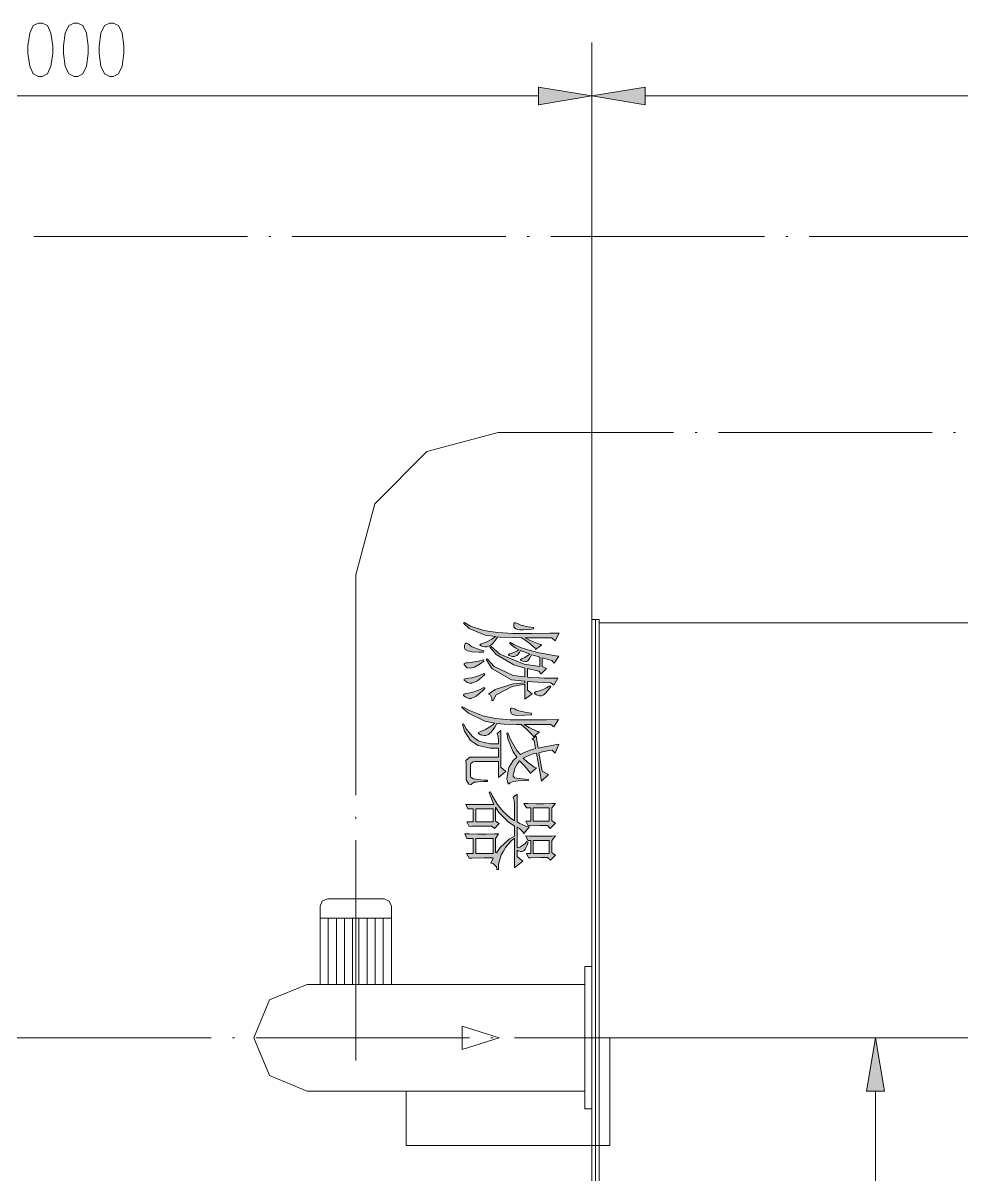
# Model space of a CAD drawing. Header units: millimetres. Extents: x 388 to 64525, y 87 to 607.
# Drawn here: x 64188.39 to 64214.78, y 461.85 to 494.21 of the extents above; entities that cross this region are included whole.
import ezdxf

# ---------------------------------------------------------------- set-up
doc = ezdxf.new("R2010")
doc.units = ezdxf.units.MM

msp = doc.modelspace()

# ---------------------------------------------------------------- hatches: boundary and pattern name
h = msp.add_hatch(color=0)
h.dxf.hatch_style = 2
h.paths.add_polyline_path([(64202.88, 492.411), (64204.382, 492.161), (64202.88, 491.91)])
h = msp.add_hatch(color=0)
h.dxf.hatch_style = 2
h.paths.add_polyline_path([(64205.883, 492.411), (64204.382, 492.161), (64205.883, 491.91)])
h = msp.add_hatch(color=0)
h.dxf.hatch_style = 2
h.paths.add_polyline_path([(64203.461, 477.069), (64203.346, 476.854), (64203.253, 476.94), (64202.508, 476.94), (64202.647, 476.865), (64202.88, 476.768), (64202.973, 476.743), (64202.801, 476.614), (64202.787, 476.646), (64202.597, 476.808), (64202.414, 476.94), (64202.149, 476.944), (64201.805, 476.958), (64201.73, 476.965), (64201.673, 476.872), (64201.58, 476.757), (64201.544, 476.732), (64201.512, 476.711), (64201.433, 476.686), (64201.393, 476.686), (64201.372, 476.686), (64201.318, 476.696), (64201.289, 476.707), (64201.261, 476.714), (64201.232, 476.729), (64201.232, 476.747), (64201.279, 476.775), (64201.325, 476.79), (64201.393, 476.811), (64201.569, 476.904), (64201.673, 476.976), (64201.383, 477.012), (64200.935, 477.198), (64200.777, 477.349), (64200.802, 477.366), (64200.974, 477.27), (64201.343, 477.144), (64201.533, 477.116), (64201.727, 477.087), (64202.171, 477.058), (64202.429, 477.058), (64202.683, 477.058), (64203.199, 477.066)])
h = msp.add_hatch(color=0)
h.dxf.hatch_style = 2
h.paths.add_polyline_path([(64202.744, 477.191), (64202.633, 477.177), (64202.457, 477.162), (64202.393, 477.162), (64202.357, 477.162), (64202.296, 477.169), (64202.271, 477.18), (64202.246, 477.191), (64202.21, 477.216), (64202.203, 477.23), (64202.192, 477.248), (64202.189, 477.288), (64202.189, 477.309), (64202.192, 477.334), (64202.207, 477.356), (64202.217, 477.356), (64202.235, 477.356), (64202.289, 477.338), (64202.325, 477.32), (64202.382, 477.291), (64202.59, 477.245), (64202.744, 477.227)])
h = msp.add_hatch(color=0)
h.dxf.hatch_style = 2
h.paths.add_polyline_path([(64201.347, 476.575), (64201.336, 476.539), (64201.203, 476.535), (64201.006, 476.546), (64200.945, 476.56), (64200.885, 476.578), (64200.82, 476.614), (64200.813, 476.636), (64200.806, 476.657), (64200.802, 476.686), (64200.802, 476.696), (64200.802, 476.722), (64200.809, 476.754), (64200.82, 476.768), (64200.827, 476.779), (64200.842, 476.79), (64200.87, 476.79), (64200.928, 476.757), (64200.963, 476.725), (64201.021, 476.682), (64201.214, 476.607)])
h = msp.add_hatch(color=0)
h.dxf.hatch_style = 2
h.paths.add_polyline_path([(64202.916, 476.388), (64202.887, 476.403), (64202.773, 476.442), (64202.683, 476.464), (64202.665, 476.428), (64202.629, 476.363), (64202.608, 476.335), (64202.59, 476.306), (64202.54, 476.277), (64202.511, 476.277), (64202.493, 476.277), (64202.45, 476.288), (64202.422, 476.295), (64202.397, 476.306), (64202.371, 476.324), (64202.371, 476.335), (64202.4, 476.353), (64202.429, 476.363), (64202.483, 476.381), (64202.586, 476.442), (64202.637, 476.481), (64202.576, 476.507), (64202.44, 476.557), (64202.371, 476.585), (64202.343, 476.528), (64202.289, 476.46), (64202.268, 476.446), (64202.243, 476.431), (64202.203, 476.417), (64202.185, 476.417), (64202.16, 476.417), (64202.114, 476.428), (64202.085, 476.435), (64202.06, 476.446), (64202.035, 476.46), (64202.035, 476.474), (64202.067, 476.492), (64202.103, 476.503), (64202.157, 476.514), (64202.268, 476.567), (64202.325, 476.603), (64202.243, 476.65), (64202.114, 476.743), (64202.067, 476.79), (64202.092, 476.808), (64202.189, 476.754), (64202.407, 476.661), (64202.529, 476.621), (64202.647, 476.585), (64202.895, 476.521), (64203.02, 476.496), (64203.149, 476.471), (64203.364, 476.435), (64203.45, 476.428), (64203.321, 476.231), (64203.253, 476.306), (64203.188, 476.324), (64203.056, 476.363), (64202.988, 476.381), (64202.988, 476.138), (64203.102, 476.073), (64202.952, 475.926), (64202.895, 475.998), (64202.812, 476.019), (64202.651, 476.055), (64202.569, 476.073), (64202.569, 475.833), (64202.665, 475.822), (64202.905, 475.811), (64203.045, 475.808), (64203.185, 475.808), (64203.375, 475.804), (64203.428, 475.804), (64203.31, 475.607), (64203.231, 475.675), (64203.027, 475.683), (64202.698, 475.7), (64202.569, 475.711), (64202.569, 475.471), (64202.708, 475.367), (64202.497, 475.217), (64202.497, 475.636), (64202.139, 475.568), (64201.691, 475.339), (64201.605, 475.181), (64201.569, 475.181), (64201.569, 475.245), (64201.522, 475.335), (64201.476, 475.356), (64201.662, 475.489), (64202.174, 475.647), (64202.497, 475.675), (64202.497, 475.722), (64202.121, 475.761), (64201.576, 476.069), (64201.408, 476.335), (64201.44, 476.353), (64201.637, 476.134), (64202.167, 475.88), (64202.497, 475.84), (64202.497, 476.091), (64202.185, 476.181), (64201.691, 476.474), (64201.512, 476.679), (64201.547, 476.696), (64201.795, 476.478), (64202.483, 476.195), (64202.916, 476.13)])
h = msp.add_hatch(color=0)
h.dxf.hatch_style = 2
h.paths.add_polyline_path([(64201.347, 476.288), (64201.243, 476.209), (64201.082, 476.116), (64201.021, 476.102), (64200.963, 476.087), (64200.877, 476.098), (64200.849, 476.123), (64200.82, 476.152), (64200.791, 476.191), (64200.791, 476.206), (64200.791, 476.216), (64200.842, 476.238), (64200.895, 476.241), (64200.974, 476.245), (64201.196, 476.284), (64201.336, 476.317)])
h = msp.add_hatch(color=0)
h.dxf.hatch_style = 2
h.paths.add_polyline_path([(64201.347, 475.933), (64201.372, 475.905), (64201.289, 475.833), (64201.164, 475.733), (64201.121, 475.711), (64201.078, 475.69), (64201.006, 475.665), (64200.974, 475.665), (64200.942, 475.665), (64200.877, 475.686), (64200.849, 475.708), (64200.82, 475.729), (64200.791, 475.754), (64200.791, 475.776), (64200.852, 475.801), (64200.917, 475.804), (64201.01, 475.819), (64201.225, 475.883)])
h = msp.add_hatch(color=0)
h.dxf.hatch_style = 2
h.paths.add_polyline_path([(64201.372, 475.514), (64201.3, 475.442), (64201.178, 475.335), (64201.128, 475.303), (64201.074, 475.27), (64200.992, 475.238), (64200.963, 475.238), (64200.935, 475.238), (64200.874, 475.256), (64200.842, 475.274), (64200.809, 475.292), (64200.777, 475.321), (64200.777, 475.331), (64200.777, 475.349), (64200.842, 475.378), (64200.906, 475.385), (64201.006, 475.403), (64201.225, 475.482), (64201.347, 475.543)])
h = msp.add_hatch(color=0)
h.dxf.hatch_style = 2
h.paths.add_polyline_path([(64203.228, 475.571), (64203.16, 475.478), (64203.063, 475.367), (64203.038, 475.349), (64203.013, 475.331), (64202.963, 475.31), (64202.941, 475.31), (64202.913, 475.31), (64202.852, 475.328), (64202.823, 475.342), (64202.794, 475.36), (64202.766, 475.382), (64202.766, 475.399), (64202.819, 475.428), (64202.87, 475.442), (64202.945, 475.46), (64203.11, 475.536), (64203.196, 475.589)])
h = msp.add_hatch(color=0)
h.dxf.hatch_style = 2
h.paths.add_polyline_path([(64203.439, 474.643), (64203.314, 474.436), (64203.231, 474.504), (64202.475, 474.504), (64202.615, 474.418), (64202.83, 474.317), (64202.905, 474.299), (64202.744, 474.16), (64202.719, 474.199), (64202.543, 474.371), (64202.393, 474.504), (64202.26, 474.504), (64201.916, 474.518), (64201.709, 474.529), (64201.651, 474.428), (64201.555, 474.292), (64201.515, 474.26), (64201.479, 474.228), (64201.401, 474.196), (64201.358, 474.196), (64201.347, 474.196), (64201.307, 474.203), (64201.279, 474.21), (64201.25, 474.217), (64201.207, 474.239), (64201.196, 474.256), (64201.186, 474.271), (64201.25, 474.31), (64201.325, 474.335), (64201.393, 474.364), (64201.558, 474.464), (64201.651, 474.54), (64201.375, 474.597), (64200.913, 474.819), (64200.72, 474.987), (64200.756, 475.005), (64200.945, 474.894), (64201.315, 474.744), (64201.494, 474.708), (64201.669, 474.669), (64202.081, 474.633), (64202.311, 474.633), (64202.543, 474.633), (64203.11, 474.636)])
h = msp.add_hatch(color=0)
h.dxf.hatch_style = 2
h.paths.add_polyline_path([(64202.683, 474.78), (64202.497, 474.762), (64202.268, 474.755), (64202.225, 474.762), (64202.182, 474.772), (64202.124, 474.805), (64202.114, 474.826), (64202.103, 474.851), (64202.092, 474.887), (64202.092, 474.901), (64202.092, 474.912), (64202.092, 474.934), (64202.096, 474.944), (64202.099, 474.955), (64202.114, 474.966), (64202.124, 474.966), (64202.139, 474.966), (64202.203, 474.944), (64202.253, 474.919), (64202.325, 474.887), (64202.54, 474.837), (64202.683, 474.819)])
h = msp.add_hatch(color=0)
h.dxf.hatch_style = 2
h.paths.add_polyline_path([(64201.823, 474.335), (64201.823, 473.303), (64201.963, 473.182), (64201.755, 473.013), (64201.755, 473.461), (64201.114, 473.461), (64201.049, 473.457), (64200.981, 473.411), (64200.974, 473.368), (64200.974, 473.06), (64200.981, 473.024), (64201.049, 472.977), (64201.114, 472.967), (64201.178, 472.959), (64201.347, 472.945), (64201.451, 472.942), (64201.451, 472.902), (64201.347, 472.902), (64201.186, 472.895), (64201.132, 472.888), (64201.074, 472.881), (64201.01, 472.841), (64200.999, 472.809), (64200.924, 472.83), (64200.845, 472.949), (64200.845, 473.053), (64200.845, 473.386), (64200.842, 473.49), (64200.953, 473.586), (64201.067, 473.583), (64201.755, 473.583), (64201.755, 473.841), (64201.522, 473.841), (64201.186, 473.913), (64201.082, 473.981), (64200.974, 474.052), (64200.806, 474.317), (64200.741, 474.511), (64200.777, 474.522), (64200.852, 474.382), (64201.021, 474.174), (64201.11, 474.102), (64201.2, 474.034), (64201.522, 473.963), (64201.755, 473.963), (64201.755, 474.027), (64201.755, 474.088), (64201.737, 474.199), (64201.719, 474.253)])
h = msp.add_hatch(color=0)
h.dxf.hatch_style = 2
h.paths.add_polyline_path([(64202.963, 472.913), (64202.823, 473.701), (64202.73, 473.676), (64202.543, 473.601), (64202.45, 473.554), (64202.569, 473.443), (64202.755, 473.307), (64202.823, 473.286), (64202.651, 473.128), (64202.633, 473.178), (64202.483, 473.354), (64202.346, 473.479), (64202.289, 473.411), (64202.217, 473.278), (64202.203, 473.221), (64202.189, 473.16), (64202.174, 473.085), (64202.174, 473.071), (64202.174, 473.056), (64202.185, 473.031), (64202.196, 473.02), (64202.207, 473.01), (64202.411, 472.977), (64202.604, 472.959), (64202.59, 472.924), (64202.486, 472.927), (64202.314, 472.924), (64202.243, 472.913), (64202.174, 472.902), (64202.085, 472.87), (64202.067, 472.848), (64202.053, 472.838), (64202.035, 472.838), (64202.013, 472.881), (64202.006, 472.924), (64201.995, 472.963), (64202.006, 473.099), (64202.028, 473.196), (64202.049, 473.293), (64202.167, 473.49), (64202.268, 473.59), (64202.167, 473.741), (64202.028, 474.074), (64201.988, 474.26), (64202.02, 474.271), (64202.092, 474.081), (64202.268, 473.776), (64202.371, 473.665), (64202.457, 473.712), (64202.672, 473.794), (64202.801, 473.834), (64202.755, 474.056), (64202.708, 474.092), (64202.812, 474.178), (64202.87, 473.841), (64203.006, 473.87), (64203.296, 473.927), (64203.45, 473.956), (64203.346, 473.701), (64203.267, 473.787), (64203.178, 473.773), (64202.991, 473.737), (64202.895, 473.712), (64202.988, 473.192), (64203.16, 473.099)])
h = msp.add_hatch(color=0)
h.paths.add_polyline_path([(64201.59, 470.756), (64201.347, 470.756), (64201.017, 470.752), (64200.931, 470.745), (64200.859, 470.885), (64201.046, 470.885), (64201.046, 471.304), (64200.87, 471.304), (64200.813, 471.433), (64200.935, 471.43), (64201.178, 471.426), (64201.297, 471.426), (64201.415, 471.426), (64201.644, 471.43), (64201.755, 471.433), (64201.673, 471.304), (64201.673, 470.914), (64201.698, 470.896), (64201.805, 471.053), (64202.063, 471.29), (64202.207, 471.369), (64202.207, 471.648), (64202.028, 471.77), (64201.762, 472.035), (64201.673, 472.178), (64201.673, 471.788), (64201.777, 471.723), (64201.641, 471.584), (64201.569, 471.648), (64201.325, 471.648), (64201.006, 471.645), (64200.931, 471.637), (64200.87, 471.77), (64201.046, 471.77), (64201.046, 472.132), (64200.895, 472.132), (64200.838, 472.261), (64200.935, 472.257), (64201.146, 472.254), (64201.254, 472.254), (64201.365, 472.254), (64201.551, 472.254), (64201.626, 472.254), (64201.587, 472.347), (64201.522, 472.522), (64201.497, 472.605), (64201.533, 472.615), (64201.59, 472.487), (64201.727, 472.257), (64201.805, 472.16), (64201.884, 472.06), (64202.085, 471.881), (64202.207, 471.799), (64202.207, 472.243), (64202.207, 472.304), (64202.189, 472.415), (64202.171, 472.465), (64202.278, 472.551), (64202.278, 471.77), (64202.357, 471.727), (64202.526, 471.652), (64202.615, 471.619), (64202.465, 471.444), (64202.44, 471.49), (64202.346, 471.58), (64202.278, 471.619), (64202.278, 471.035), (64202.357, 471.057), (64202.497, 471.15), (64202.558, 471.222), (64202.59, 471.2), (64202.561, 471.114), (64202.511, 471.003), (64202.486, 470.978), (64202.465, 470.957), (64202.422, 470.932), (64202.404, 470.932), (64202.375, 470.932), (64202.311, 470.957), (64202.278, 470.978), (64202.278, 470.792), (64202.44, 470.663), (64202.207, 470.476), (64202.207, 471.315), (64202.114, 471.236), (64201.956, 471.05), (64201.895, 470.946), (64201.83, 470.842), (64201.759, 470.584), (64201.755, 470.43), (64201.709, 470.43), (64201.698, 470.505), (64201.615, 470.591), (64201.544, 470.605), (64201.605, 470.745)])
h.paths.add_polyline_path([(64201.605, 471.304), (64201.117, 471.304), (64201.117, 470.885), (64201.605, 470.885)])
h.paths.add_polyline_path([(64201.605, 472.132), (64201.117, 472.132), (64201.117, 471.77), (64201.605, 471.77)])
h = msp.add_hatch(color=0)
h.paths.add_polyline_path([(64202.465, 472.289), (64202.579, 472.286), (64202.809, 472.279), (64202.923, 472.279), (64203.034, 472.279), (64203.253, 472.286), (64203.357, 472.289), (64203.253, 472.16), (64203.253, 471.799), (64203.357, 471.731), (64203.206, 471.584), (64203.138, 471.666), (64202.927, 471.666), (64202.655, 471.662), (64202.59, 471.659), (64202.522, 471.788), (64202.662, 471.788), (64202.662, 472.16), (64202.543, 472.16)])
h.paths.add_polyline_path([(64203.185, 472.16), (64202.73, 472.16), (64202.73, 471.788), (64203.185, 471.788)])
h = msp.add_hatch(color=0)
h.paths.add_polyline_path([(64202.522, 471.379), (64202.626, 471.372), (64202.837, 471.369), (64202.945, 471.369), (64203.052, 471.369), (64203.26, 471.372), (64203.357, 471.379), (64203.253, 471.247), (64203.253, 470.896), (64203.357, 470.831), (64203.217, 470.691), (64203.138, 470.767), (64202.945, 470.767), (64202.68, 470.76), (64202.604, 470.756), (64202.543, 470.885), (64202.662, 470.885), (64202.662, 471.247), (64202.579, 471.247)])
h.paths.add_polyline_path([(64203.185, 471.247), (64202.73, 471.247), (64202.73, 470.885), (64203.185, 470.885)])
h = msp.add_hatch(color=0)
h.dxf.hatch_style = 2
h.paths.add_polyline_path([(64212.099, 464.206), (64212.35, 465.704), (64212.601, 464.206)])

# ---------------------------------------------------------------- linework, layer by layer
at = {"color": 0, "lineweight": 0}
for points in [[(64188.832, 494.21), (64188.681, 494.138), (64188.581, 493.927), (64188.531, 493.569), (64188.531, 493.354), (64188.581, 492.995), (64188.681, 492.784), (64188.832, 492.712), (64188.928, 492.712), (64189.079, 492.784), (64189.179, 492.995), (64189.229, 493.354), (64189.229, 493.569), (64189.179, 493.927), (64189.079, 494.138), (64188.928, 494.21)], [(64189.831, 494.21), (64189.681, 494.138), (64189.58, 493.927), (64189.53, 493.569), (64189.53, 493.354), (64189.58, 492.995), (64189.681, 492.784), (64189.831, 492.712), (64189.931, 492.712), (64190.078, 492.784), (64190.179, 492.995), (64190.229, 493.354), (64190.229, 493.569), (64190.179, 493.927), (64190.078, 494.138), (64189.931, 494.21)], [(64190.831, 494.21), (64190.68, 494.138), (64190.58, 493.927), (64190.53, 493.569), (64190.53, 493.354), (64190.58, 492.995), (64190.68, 492.784), (64190.831, 492.712), (64190.931, 492.712), (64191.082, 492.784), (64191.182, 492.995), (64191.229, 493.354), (64191.229, 493.569), (64191.182, 493.927), (64191.082, 494.138), (64190.931, 494.21)], [(64202.88, 492.411), (64204.382, 492.161), (64202.88, 491.91)], [(64205.883, 492.411), (64204.382, 492.161), (64205.883, 491.91)], [(64203.461, 477.069), (64203.346, 476.854), (64203.253, 476.94), (64202.508, 476.94), (64202.647, 476.865), (64202.88, 476.768), (64202.973, 476.743), (64202.801, 476.614), (64202.787, 476.646), (64202.597, 476.808), (64202.414, 476.94), (64202.149, 476.944), (64201.805, 476.958), (64201.73, 476.965), (64201.673, 476.872), (64201.58, 476.757), (64201.544, 476.732), (64201.512, 476.711), (64201.433, 476.686), (64201.393, 476.686), (64201.372, 476.686), (64201.318, 476.696), (64201.289, 476.707), (64201.261, 476.714), (64201.232, 476.729), (64201.232, 476.747), (64201.279, 476.775), (64201.325, 476.79), (64201.393, 476.811), (64201.569, 476.904), (64201.673, 476.976), (64201.383, 477.012), (64200.935, 477.198), (64200.777, 477.349), (64200.802, 477.366), (64200.974, 477.27), (64201.343, 477.144), (64201.533, 477.116), (64201.727, 477.087), (64202.171, 477.058), (64202.429, 477.058), (64202.683, 477.058), (64203.199, 477.066)], [(64202.744, 477.191), (64202.633, 477.177), (64202.457, 477.162), (64202.393, 477.162), (64202.357, 477.162), (64202.296, 477.169), (64202.271, 477.18), (64202.246, 477.191), (64202.21, 477.216), (64202.203, 477.23), (64202.192, 477.248), (64202.189, 477.288), (64202.189, 477.309), (64202.192, 477.334), (64202.207, 477.356), (64202.217, 477.356), (64202.235, 477.356), (64202.289, 477.338), (64202.325, 477.32), (64202.382, 477.291), (64202.59, 477.245), (64202.744, 477.227)], [(64201.347, 476.575), (64201.336, 476.539), (64201.203, 476.535), (64201.006, 476.546), (64200.945, 476.56), (64200.885, 476.578), (64200.82, 476.614), (64200.813, 476.636), (64200.806, 476.657), (64200.802, 476.686), (64200.802, 476.696), (64200.802, 476.722), (64200.809, 476.754), (64200.82, 476.768), (64200.827, 476.779), (64200.842, 476.79), (64200.87, 476.79), (64200.928, 476.757), (64200.963, 476.725), (64201.021, 476.682), (64201.214, 476.607)], [(64202.916, 476.388), (64202.887, 476.403), (64202.773, 476.442), (64202.683, 476.464), (64202.665, 476.428), (64202.629, 476.363), (64202.608, 476.335), (64202.59, 476.306), (64202.54, 476.277), (64202.511, 476.277), (64202.493, 476.277), (64202.45, 476.288), (64202.422, 476.295), (64202.397, 476.306), (64202.371, 476.324), (64202.371, 476.335), (64202.4, 476.353), (64202.429, 476.363), (64202.483, 476.381), (64202.586, 476.442), (64202.637, 476.481), (64202.576, 476.507), (64202.44, 476.557), (64202.371, 476.585), (64202.343, 476.528), (64202.289, 476.46), (64202.268, 476.446), (64202.243, 476.431), (64202.203, 476.417), (64202.185, 476.417), (64202.16, 476.417), (64202.114, 476.428), (64202.085, 476.435), (64202.06, 476.446), (64202.035, 476.46), (64202.035, 476.474), (64202.067, 476.492), (64202.103, 476.503), (64202.157, 476.514), (64202.268, 476.567), (64202.325, 476.603), (64202.243, 476.65), (64202.114, 476.743), (64202.067, 476.79), (64202.092, 476.808), (64202.189, 476.754), (64202.407, 476.661), (64202.529, 476.621), (64202.647, 476.585), (64202.895, 476.521), (64203.02, 476.496), (64203.149, 476.471), (64203.364, 476.435), (64203.45, 476.428), (64203.321, 476.231), (64203.253, 476.306), (64203.188, 476.324), (64203.056, 476.363), (64202.988, 476.381), (64202.988, 476.138), (64203.102, 476.073), (64202.952, 475.926), (64202.895, 475.998), (64202.812, 476.019), (64202.651, 476.055), (64202.569, 476.073), (64202.569, 475.833), (64202.665, 475.822), (64202.905, 475.811), (64203.045, 475.808), (64203.185, 475.808), (64203.375, 475.804), (64203.428, 475.804), (64203.31, 475.607), (64203.231, 475.675), (64203.027, 475.683), (64202.698, 475.7), (64202.569, 475.711), (64202.569, 475.471), (64202.708, 475.367), (64202.497, 475.217), (64202.497, 475.636), (64202.139, 475.568), (64201.691, 475.339), (64201.605, 475.181), (64201.569, 475.181), (64201.569, 475.245), (64201.522, 475.335), (64201.476, 475.356), (64201.662, 475.489), (64202.174, 475.647), (64202.497, 475.675), (64202.497, 475.722), (64202.121, 475.761), (64201.576, 476.069), (64201.408, 476.335), (64201.44, 476.353), (64201.637, 476.134), (64202.167, 475.88), (64202.497, 475.84), (64202.497, 476.091), (64202.185, 476.181), (64201.691, 476.474), (64201.512, 476.679), (64201.547, 476.696), (64201.795, 476.478), (64202.483, 476.195), (64202.916, 476.13)], [(64201.347, 476.288), (64201.243, 476.209), (64201.082, 476.116), (64201.021, 476.102), (64200.963, 476.087), (64200.877, 476.098), (64200.849, 476.123), (64200.82, 476.152), (64200.791, 476.191), (64200.791, 476.206), (64200.791, 476.216), (64200.842, 476.238), (64200.895, 476.241), (64200.974, 476.245), (64201.196, 476.284), (64201.336, 476.317)], [(64201.347, 475.933), (64201.372, 475.905), (64201.289, 475.833), (64201.164, 475.733), (64201.121, 475.711), (64201.078, 475.69), (64201.006, 475.665), (64200.974, 475.665), (64200.942, 475.665), (64200.877, 475.686), (64200.849, 475.708), (64200.82, 475.729), (64200.791, 475.754), (64200.791, 475.776), (64200.852, 475.801), (64200.917, 475.804), (64201.01, 475.819), (64201.225, 475.883)], [(64201.372, 475.514), (64201.3, 475.442), (64201.178, 475.335), (64201.128, 475.303), (64201.074, 475.27), (64200.992, 475.238), (64200.963, 475.238), (64200.935, 475.238), (64200.874, 475.256), (64200.842, 475.274), (64200.809, 475.292), (64200.777, 475.321), (64200.777, 475.331), (64200.777, 475.349), (64200.842, 475.378), (64200.906, 475.385), (64201.006, 475.403), (64201.225, 475.482), (64201.347, 475.543)], [(64203.228, 475.571), (64203.16, 475.478), (64203.063, 475.367), (64203.038, 475.349), (64203.013, 475.331), (64202.963, 475.31), (64202.941, 475.31), (64202.913, 475.31), (64202.852, 475.328), (64202.823, 475.342), (64202.794, 475.36), (64202.766, 475.382), (64202.766, 475.399), (64202.819, 475.428), (64202.87, 475.442), (64202.945, 475.46), (64203.11, 475.536), (64203.196, 475.589)], [(64203.439, 474.643), (64203.314, 474.436), (64203.231, 474.504), (64202.475, 474.504), (64202.615, 474.418), (64202.83, 474.317), (64202.905, 474.299), (64202.744, 474.16), (64202.719, 474.199), (64202.543, 474.371), (64202.393, 474.504), (64202.26, 474.504), (64201.916, 474.518), (64201.709, 474.529), (64201.651, 474.428), (64201.555, 474.292), (64201.515, 474.26), (64201.479, 474.228), (64201.401, 474.196), (64201.358, 474.196), (64201.347, 474.196), (64201.307, 474.203), (64201.279, 474.21), (64201.25, 474.217), (64201.207, 474.239), (64201.196, 474.256), (64201.186, 474.271), (64201.25, 474.31), (64201.325, 474.335), (64201.393, 474.364), (64201.558, 474.464), (64201.651, 474.54), (64201.375, 474.597), (64200.913, 474.819), (64200.72, 474.987), (64200.756, 475.005), (64200.945, 474.894), (64201.315, 474.744), (64201.494, 474.708), (64201.669, 474.669), (64202.081, 474.633), (64202.311, 474.633), (64202.543, 474.633), (64203.11, 474.636)], [(64202.683, 474.78), (64202.497, 474.762), (64202.268, 474.755), (64202.225, 474.762), (64202.182, 474.772), (64202.124, 474.805), (64202.114, 474.826), (64202.103, 474.851), (64202.092, 474.887), (64202.092, 474.901), (64202.092, 474.912), (64202.092, 474.934), (64202.096, 474.944), (64202.099, 474.955), (64202.114, 474.966), (64202.124, 474.966), (64202.139, 474.966), (64202.203, 474.944), (64202.253, 474.919), (64202.325, 474.887), (64202.54, 474.837), (64202.683, 474.819)], [(64201.823, 474.335), (64201.823, 473.303), (64201.963, 473.182), (64201.755, 473.013), (64201.755, 473.461), (64201.114, 473.461), (64201.049, 473.457), (64200.981, 473.411), (64200.974, 473.368), (64200.974, 473.06), (64200.981, 473.024), (64201.049, 472.977), (64201.114, 472.967), (64201.178, 472.959), (64201.347, 472.945), (64201.451, 472.942), (64201.451, 472.902), (64201.347, 472.902), (64201.186, 472.895), (64201.132, 472.888), (64201.074, 472.881), (64201.01, 472.841), (64200.999, 472.809), (64200.924, 472.83), (64200.845, 472.949), (64200.845, 473.053), (64200.845, 473.386), (64200.842, 473.49), (64200.953, 473.586), (64201.067, 473.583), (64201.755, 473.583), (64201.755, 473.841), (64201.522, 473.841), (64201.186, 473.913), (64201.082, 473.981), (64200.974, 474.052), (64200.806, 474.317), (64200.741, 474.511), (64200.777, 474.522), (64200.852, 474.382), (64201.021, 474.174), (64201.11, 474.102), (64201.2, 474.034), (64201.522, 473.963), (64201.755, 473.963), (64201.755, 474.027), (64201.755, 474.088), (64201.737, 474.199), (64201.719, 474.253)], [(64202.963, 472.913), (64202.823, 473.701), (64202.73, 473.676), (64202.543, 473.601), (64202.45, 473.554), (64202.569, 473.443), (64202.755, 473.307), (64202.823, 473.286), (64202.651, 473.128), (64202.633, 473.178), (64202.483, 473.354), (64202.346, 473.479), (64202.289, 473.411), (64202.217, 473.278), (64202.203, 473.221), (64202.189, 473.16), (64202.174, 473.085), (64202.174, 473.071), (64202.174, 473.056), (64202.185, 473.031), (64202.196, 473.02), (64202.207, 473.01), (64202.411, 472.977), (64202.604, 472.959), (64202.59, 472.924), (64202.486, 472.927), (64202.314, 472.924), (64202.243, 472.913), (64202.174, 472.902), (64202.085, 472.87), (64202.067, 472.848), (64202.053, 472.838), (64202.035, 472.838), (64202.013, 472.881), (64202.006, 472.924), (64201.995, 472.963), (64202.006, 473.099), (64202.028, 473.196), (64202.049, 473.293), (64202.167, 473.49), (64202.268, 473.59), (64202.167, 473.741), (64202.028, 474.074), (64201.988, 474.26), (64202.02, 474.271), (64202.092, 474.081), (64202.268, 473.776), (64202.371, 473.665), (64202.457, 473.712), (64202.672, 473.794), (64202.801, 473.834), (64202.755, 474.056), (64202.708, 474.092), (64202.812, 474.178), (64202.87, 473.841), (64203.006, 473.87), (64203.296, 473.927), (64203.45, 473.956), (64203.346, 473.701), (64203.267, 473.787), (64203.178, 473.773), (64202.991, 473.737), (64202.895, 473.712), (64202.988, 473.192), (64203.16, 473.099)], [(64201.59, 470.756), (64201.347, 470.756), (64201.017, 470.752), (64200.931, 470.745), (64200.859, 470.885), (64201.046, 470.885), (64201.046, 471.304), (64200.87, 471.304), (64200.813, 471.433), (64200.935, 471.43), (64201.178, 471.426), (64201.297, 471.426), (64201.415, 471.426), (64201.644, 471.43), (64201.755, 471.433), (64201.673, 471.304), (64201.673, 470.914), (64201.698, 470.896), (64201.805, 471.053), (64202.063, 471.29), (64202.207, 471.369), (64202.207, 471.648), (64202.028, 471.77), (64201.762, 472.035), (64201.673, 472.178), (64201.673, 471.788), (64201.777, 471.723), (64201.641, 471.584), (64201.569, 471.648), (64201.325, 471.648), (64201.006, 471.645), (64200.931, 471.637), (64200.87, 471.77), (64201.046, 471.77), (64201.046, 472.132), (64200.895, 472.132), (64200.838, 472.261), (64200.935, 472.257), (64201.146, 472.254), (64201.254, 472.254), (64201.365, 472.254), (64201.551, 472.254), (64201.626, 472.254), (64201.587, 472.347), (64201.522, 472.522), (64201.497, 472.605), (64201.533, 472.615), (64201.59, 472.487), (64201.727, 472.257), (64201.805, 472.16), (64201.884, 472.06), (64202.085, 471.881), (64202.207, 471.799), (64202.207, 472.243), (64202.207, 472.304), (64202.189, 472.415), (64202.171, 472.465), (64202.278, 472.551), (64202.278, 471.77), (64202.357, 471.727), (64202.526, 471.652), (64202.615, 471.619), (64202.465, 471.444), (64202.44, 471.49), (64202.346, 471.58), (64202.278, 471.619), (64202.278, 471.035), (64202.357, 471.057), (64202.497, 471.15), (64202.558, 471.222), (64202.59, 471.2), (64202.561, 471.114), (64202.511, 471.003), (64202.486, 470.978), (64202.465, 470.957), (64202.422, 470.932), (64202.404, 470.932), (64202.375, 470.932), (64202.311, 470.957), (64202.278, 470.978), (64202.278, 470.792), (64202.44, 470.663), (64202.207, 470.476), (64202.207, 471.315), (64202.114, 471.236), (64201.956, 471.05), (64201.895, 470.946), (64201.83, 470.842), (64201.759, 470.584), (64201.755, 470.43), (64201.709, 470.43), (64201.698, 470.505), (64201.615, 470.591), (64201.544, 470.605), (64201.605, 470.745)], [(64202.465, 472.289), (64202.579, 472.286), (64202.809, 472.279), (64202.923, 472.279), (64203.034, 472.279), (64203.253, 472.286), (64203.357, 472.289), (64203.253, 472.16), (64203.253, 471.799), (64203.357, 471.731), (64203.206, 471.584), (64203.138, 471.666), (64202.927, 471.666), (64202.655, 471.662), (64202.59, 471.659), (64202.522, 471.788), (64202.662, 471.788), (64202.662, 472.16), (64202.543, 472.16)], [(64203.185, 472.16), (64202.73, 472.16), (64202.73, 471.788), (64203.185, 471.788)], [(64201.605, 472.132), (64201.117, 472.132), (64201.117, 471.77), (64201.605, 471.77)], [(64201.605, 471.304), (64201.117, 471.304), (64201.117, 470.885), (64201.605, 470.885)], [(64202.522, 471.379), (64202.626, 471.372), (64202.837, 471.369), (64202.945, 471.369), (64203.052, 471.369), (64203.26, 471.372), (64203.357, 471.379), (64203.253, 471.247), (64203.253, 470.896), (64203.357, 470.831), (64203.217, 470.691), (64203.138, 470.767), (64202.945, 470.767), (64202.68, 470.76), (64202.604, 470.756), (64202.543, 470.885), (64202.662, 470.885), (64202.662, 471.247), (64202.579, 471.247)], [(64203.185, 471.247), (64202.73, 471.247), (64202.73, 470.885), (64203.185, 470.885)], [(64212.099, 464.206), (64212.35, 465.704), (64212.601, 464.206)]]:
    msp.add_lwpolyline(points, close=True, dxfattribs=at)
for points in [[(64204.382, 476.675), (64204.382, 493.662)], [(64204.382, 486.302), (64204.382, 493.662)], [(64202.88, 492.161), (64175.879, 492.161)], [(64205.883, 492.161), (64257.391, 492.161)], [(64188.699, 488.209), (64194.7, 488.209)], [(64195.302, 488.209), (64195.36, 488.209)], [(64195.962, 488.209), (64201.963, 488.209)], [(64202.565, 488.209), (64202.626, 488.209)], [(64203.224, 488.209), (64209.229, 488.209)], [(64209.828, 488.209), (64209.889, 488.209)], [(64210.487, 488.209), (64216.492, 488.209)], [(64201.744, 482.709), (64199.745, 482.171), (64198.28, 480.706), (64197.746, 478.707)], [(64201.744, 482.709), (64206.678, 482.709)], [(64207.28, 482.709), (64207.341, 482.709)], [(64207.939, 482.709), (64213.944, 482.709)], [(64214.543, 482.709), (64214.604, 482.709)], [(64197.746, 472.515), (64197.746, 478.707)], [(64204.382, 453.955), (64204.382, 477.456)], [(64204.382, 477.456), (64204.582, 477.456)], [(64204.382, 477.456), (64204.582, 477.456)], [(64204.482, 453.955), (64204.482, 477.456)], [(64204.582, 453.955), (64204.582, 477.456)], [(64204.582, 477.356), (64258.688, 477.356)], [(64204.382, 454.453), (64204.382, 476.958)], [(64197.746, 471.856), (64197.746, 471.913)], [(64197.746, 465.063), (64197.746, 471.254)], [(64196.947, 469.606), (64196.804, 469.545), (64196.746, 469.405)], [(64196.947, 469.606), (64198.545, 469.606)], [(64198.746, 469.405), (64198.688, 469.545), (64198.545, 469.606)], [(64196.746, 467.205), (64196.746, 469.405)], [(64198.746, 467.205), (64198.746, 469.405)], [(64196.746, 469.068), (64198.746, 469.068)], [(64196.972, 469.068), (64196.972, 467.205)], [(64197.201, 469.068), (64197.201, 467.205)], [(64197.427, 469.068), (64197.427, 467.205)], [(64197.653, 469.068), (64197.653, 467.205)], [(64197.835, 469.068), (64197.835, 467.205)], [(64198.065, 469.068), (64198.065, 467.205)], [(64198.291, 469.068), (64198.291, 467.205)], [(64198.52, 469.068), (64198.52, 467.205)], [(64204.181, 463.705), (64204.181, 467.707)], [(64204.181, 467.707), (64204.382, 467.707)], [(64196.381, 467.205), (64195.32, 466.765), (64194.88, 465.704), (64195.32, 464.643), (64196.381, 464.206)], [(64196.381, 467.205), (64204.181, 467.205)], [(64200.734, 465.378), (64200.734, 466.034)], [(64200.734, 466.034), (64201.777, 465.704)], [(64187.348, 465.704), (64193.679, 465.704)], [(64194.281, 465.704), (64194.339, 465.704)], [(64194.94, 465.704), (64200.942, 465.704)], [(64200.734, 465.378), (64201.777, 465.704)], [(64201.544, 465.704), (64201.605, 465.704)], [(64202.203, 465.704), (64208.208, 465.704)], [(64204.883, 465.704), (64204.883, 462.68)], [(64206.513, 465.704), (64213.851, 465.704)], [(64208.806, 465.704), (64208.867, 465.704)], [(64209.466, 465.704), (64215.471, 465.704)], [(64196.381, 464.206), (64204.181, 464.206)], [(64199.158, 462.68), (64199.158, 464.206)], [(64212.35, 464.206), (64212.35, 452.705)], [(64204.181, 463.705), (64204.382, 463.705)], [(64204.883, 462.68), (64199.158, 462.68)]]:
    msp.add_lwpolyline(points, dxfattribs=at)

doc.saveas('drawing.dxf')
